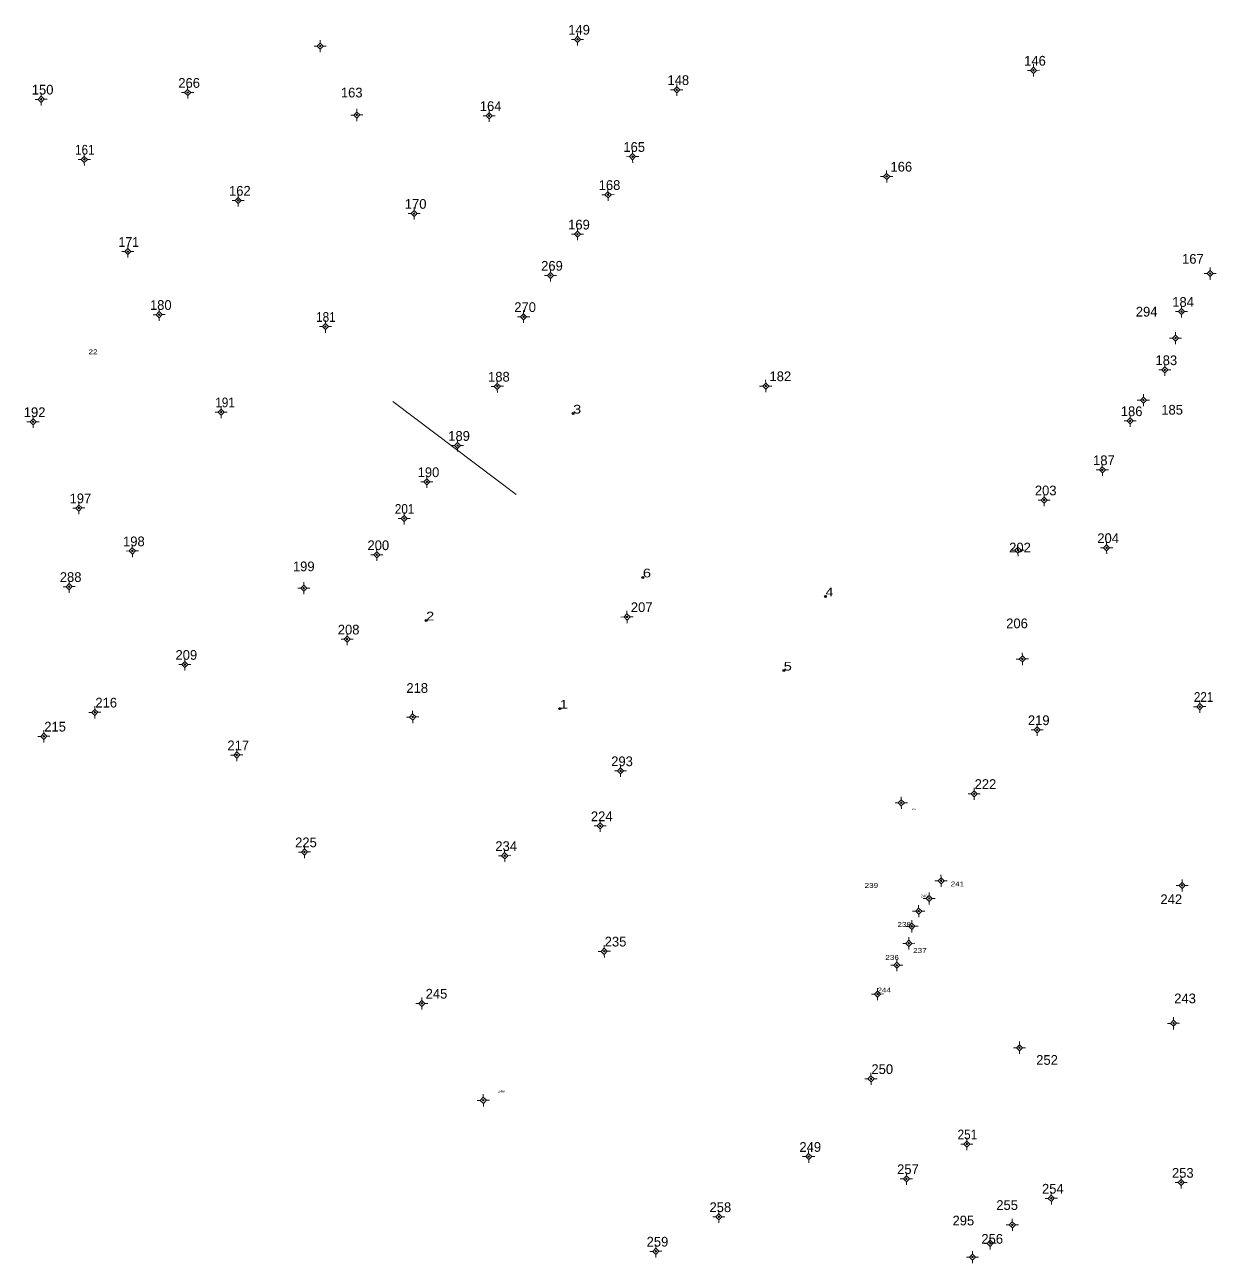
# Model space of a CAD drawing. Header units: metres. Extents: x 551555 to 552070, y 1839000 to 1839511.
# Drawn here: x 551814 to 552059.3, y 1839001.9 to 1839256.8 of the extents above; entities that cross this region are included whole.
import ezdxf

# ---------------------------------------------------------------- set-up
doc = ezdxf.new("R2010")
doc.units = ezdxf.units.M
doc.header["$LTSCALE"] = 0.8
doc.header["$PDMODE"] = 32
doc.header["$PDSIZE"] = 0.4
doc.layers.add('11', color=7, linetype='Continuous', lineweight=13)
doc.layers.add('30', color=7, linetype='Continuous', lineweight=13)
for name, color, linetype in [('12', 7, 'Continuous'), ('15', 7, 'Continuous'), ('7', 7, 'Continuous')]:
    doc.layers.add(name, color=color, linetype=linetype)

msp = doc.modelspace()

# ---------------------------------------------------------------- hatches: boundary and pattern name
at = {"layer": '11'}
for points in [[(551874.9975, 1839252.4592, 1), (551874.6975, 1839252.4592, 1)], [(551927.9727, 1839253.842, 1), (551927.6727, 1839253.842, 1)], [(552021.8559, 1839247.4744, 1), (552021.5559, 1839247.4744, 1)], [(551847.6976, 1839242.9028, 1), (551847.3976, 1839242.9028, 1)], [(551948.4085, 1839243.4732, 1), (551948.1085, 1839243.4732, 1)], [(551817.527, 1839241.5093, 1), (551817.227, 1839241.5093, 1)], [(551882.5197, 1839238.2783, 1), (551882.2197, 1839238.2783, 1)], [(551909.7645, 1839238.1266, 1), (551909.4645, 1839238.1266, 1)], [(551939.321, 1839229.707, 1), (551939.021, 1839229.707, 1)], [(551826.423, 1839229.1401, 1), (551826.123, 1839229.1401, 1)], [(551991.6342, 1839225.6254, 1), (551991.3342, 1839225.6254, 1)], [(551934.2507, 1839221.8746, 1), (551933.9507, 1839221.8746, 1)], [(551858.1192, 1839220.6992, 1), (551857.8192, 1839220.6992, 1)], [(551894.3241, 1839217.9964, 1), (551894.0241, 1839217.9964, 1)], [(551927.9633, 1839213.7415, 1), (551927.6633, 1839213.7415, 1)], [(551835.3768, 1839210.1629, 1), (551835.0768, 1839210.1629, 1)], [(551922.3988, 1839205.2549, 1), (551922.0988, 1839205.2549, 1)], [(552058.2431, 1839205.6325, 1), (552057.9431, 1839205.6325, 1)], [(551841.8387, 1839197.1825, 1), (551841.5387, 1839197.1825, 1)], [(551916.8744, 1839196.7586, 1), (551916.5744, 1839196.7586, 1)], [(552052.3428, 1839197.8128, 1), (552052.0428, 1839197.8128, 1)], [(551876.072, 1839194.7224, 1), (551875.772, 1839194.7224, 1)], [(552051.1109, 1839192.3533, 1), (552050.8109, 1839192.3533, 1)], [(552048.8985, 1839185.8155, 1), (552048.5985, 1839185.8155, 1)], [(551911.461, 1839182.4247, 1), (551911.161, 1839182.4247, 1)], [(551966.7273, 1839182.4879, 1), (551966.4273, 1839182.4879, 1)], [(552044.494, 1839179.5885, 1), (552044.194, 1839179.5885, 1)], [(551854.601, 1839177.1289, 1), (551854.301, 1839177.1289, 1)], [(551815.8678, 1839175.1207, 1), (551815.5678, 1839175.1207, 1)], [(552041.7521, 1839175.3156, 1), (552041.4521, 1839175.3156, 1)], [(551903.2696, 1839170.236, 1), (551902.9696, 1839170.236, 1)], [(552036.0416, 1839165.228, 1), (552035.7416, 1839165.228, 1)], [(551896.9663, 1839162.7727, 1), (551896.6663, 1839162.7727, 1)], [(552024.0588, 1839159.0148, 1), (552023.7588, 1839159.0148, 1)], [(551825.2907, 1839157.3774, 1), (551824.9907, 1839157.3774, 1)], [(551892.2835, 1839155.2236, 1), (551891.9835, 1839155.2236, 1)], [(551836.3053, 1839148.5358, 1), (551836.0053, 1839148.5358, 1)], [(551886.6302, 1839147.7459, 1), (551886.3302, 1839147.7459, 1)], [(552018.6703, 1839148.7001, 1), (552018.3703, 1839148.7001, 1)], [(552036.9215, 1839149.1996, 1), (552036.6215, 1839149.1996, 1)], [(551823.2826, 1839141.1937, 1), (551822.9826, 1839141.1937, 1)], [(551871.6038, 1839140.8762, 1), (551871.3038, 1839140.8762, 1)], [(551938.1696, 1839134.9596, 1), (551937.8696, 1839134.9596, 1)], [(551880.5335, 1839130.3768, 1), (551880.2335, 1839130.3768, 1)], [(551847.1171, 1839125.1659, 1), (551846.8171, 1839125.1659, 1)], [(552019.5758, 1839126.3034, 1), (552019.2758, 1839126.3034, 1)], [(551828.6076, 1839115.3164, 1), (551828.3076, 1839115.3164, 1)], [(552056.0929, 1839116.495, 1), (552055.7929, 1839116.495, 1)], [(551894.0303, 1839114.3586, 1), (551893.7303, 1839114.3586, 1)], [(551818.0833, 1839110.3756, 1), (551817.7833, 1839110.3756, 1)], [(552022.6326, 1839111.7236, 1), (552022.3326, 1839111.7236, 1)], [(551857.7973, 1839106.5437, 1), (551857.4973, 1839106.5437, 1)], [(551936.8369, 1839103.2755, 1), (551936.5369, 1839103.2755, 1)], [(551994.6406, 1839096.7024, 1), (551994.3406, 1839096.7024, 1)], [(552009.6507, 1839098.5632, 1), (552009.3507, 1839098.5632, 1)], [(551932.647, 1839091.9416, 1), (551932.347, 1839091.9416, 1)], [(551871.7486, 1839086.5705, 1), (551871.4486, 1839086.5705, 1)], [(551912.9753, 1839085.8111, 1), (551912.6753, 1839085.8111, 1)], [(552002.8289, 1839080.6579, 1), (552002.5289, 1839080.6579, 1)], [(552052.4756, 1839079.6821, 1), (552052.1756, 1839079.6821, 1)], [(552000.3913, 1839077.0174, 1), (552000.0913, 1839077.0174, 1)], [(551998.2247, 1839074.3991, 1), (551997.9247, 1839074.3991, 1)], [(551996.8324, 1839071.2677, 1), (551996.5324, 1839071.2677, 1)], [(551933.4924, 1839066.1352, 1), (551933.1924, 1839066.1352, 1)], [(551996.2032, 1839067.763, 1), (551995.9032, 1839067.763, 1)], [(551993.7232, 1839063.2624, 1), (551993.4232, 1839063.2624, 1)], [(551989.766, 1839057.3292, 1), (551989.466, 1839057.3292, 1)], [(551895.9154, 1839055.3892, 1), (551895.6154, 1839055.3892, 1)], [(552050.694, 1839051.3133, 1), (552050.394, 1839051.3133, 1)], [(552018.9655, 1839046.2871, 1), (552018.6655, 1839046.2871, 1)], [(551988.4088, 1839039.8815, 1), (551988.1088, 1839039.8815, 1)], [(551908.5765, 1839035.4647, 1), (551908.2765, 1839035.4647, 1)], [(552008.1515, 1839026.4573, 1), (552007.8515, 1839026.4573, 1)], [(551975.5718, 1839023.8731, 1), (551975.2718, 1839023.8731, 1)], [(551995.6971, 1839019.2902, 1), (551995.3971, 1839019.2902, 1)], [(552052.2801, 1839018.545, 1), (552051.9801, 1839018.545, 1)], [(552025.535, 1839015.282, 1), (552025.235, 1839015.282, 1)], [(551957.0747, 1839011.4744, 1), (551956.7747, 1839011.4744, 1)], [(552017.5147, 1839009.8131, 1), (552017.2147, 1839009.8131, 1)], [(552012.9589, 1839006.0242, 1), (552012.6589, 1839006.0242, 1)], [(551944.1098, 1839004.3727, 1), (551943.8098, 1839004.3727, 1)], [(552009.3047, 1839003.173, 1), (552009.0047, 1839003.173, 1)]]:
    msp.add_hatch(color=256, dxfattribs=at).paths.add_polyline_path(points)

# ---------------------------------------------------------------- linework, layer by layer
for p, q in [((551927.81, 1839255.09), (551927.81, 1839254.47)), ((551874.22, 1839252.45), (551873.59, 1839252.44)), ((551874.83, 1839253.7), (551874.84, 1839253.08)), ((551876.09, 1839252.47), (551875.46, 1839252.46)), ((551927.2, 1839253.83), (551926.57, 1839253.83)), ((551927.82, 1839253.21), (551927.83, 1839252.59)), ((551929.07, 1839253.85), (551928.44, 1839253.84)), ((551874.85, 1839251.82), (551874.85, 1839251.2)), ((552021.07, 1839247.46), (552020.45, 1839247.46)), ((552021.69, 1839248.72), (552021.7, 1839248.09)), ((552022.95, 1839247.48), (552022.33, 1839247.47)), ((551948.24, 1839244.72), (551948.25, 1839244.09)), ((552021.71, 1839246.85), (552021.71, 1839246.22)), ((551817.36, 1839242.75), (551817.37, 1839242.12)), ((551846.91, 1839242.89), (551846.29, 1839242.89)), ((551847.53, 1839244.15), (551847.54, 1839243.53)), ((551847.55, 1839242.27), (551847.55, 1839241.65)), ((551848.79, 1839242.91), (551848.17, 1839242.9)), ((551947.62, 1839243.46), (551947, 1839243.46)), ((551948.26, 1839242.85), (551948.26, 1839242.22)), ((551949.5, 1839243.48), (551948.88, 1839243.47)), ((551816.75, 1839241.5), (551816.12, 1839241.49)), ((551817.38, 1839240.88), (551817.38, 1839240.25)), ((551818.62, 1839241.52), (551817.99, 1839241.51)), ((551881.75, 1839238.27), (551881.12, 1839238.26)), ((551882.35, 1839239.52), (551882.36, 1839238.89)), ((551882.37, 1839237.65), (551882.38, 1839237.02)), ((551883.61, 1839238.28), (551882.98, 1839238.28)), ((551908.98, 1839238.12), (551908.36, 1839238.11)), ((551909.6, 1839239.37), (551909.6, 1839238.75)), ((551909.62, 1839237.49), (551909.62, 1839236.87)), ((551910.86, 1839238.13), (551910.24, 1839238.13)), ((551826.26, 1839230.38), (551826.26, 1839229.76)), ((551938.55, 1839229.7), (551937.92, 1839229.69)), ((551939.16, 1839230.95), (551939.16, 1839230.33)), ((551940.42, 1839229.71), (551939.79, 1839229.71)), ((551825.64, 1839229.13), (551825.02, 1839229.12)), ((551826.27, 1839228.51), (551826.28, 1839227.89)), ((551827.52, 1839229.15), (551826.9, 1839229.14)), ((551939.17, 1839229.07), (551939.18, 1839228.45)), ((551991.47, 1839226.87), (551991.47, 1839226.25)), ((551990.85, 1839225.61), (551990.23, 1839225.61)), ((551991.48, 1839224.99), (551991.49, 1839224.37)), ((551992.73, 1839225.63), (551992.11, 1839225.63)), ((551857.95, 1839221.94), (551857.96, 1839221.32)), ((551933.48, 1839221.86), (551932.85, 1839221.86)), ((551934.09, 1839223.12), (551934.09, 1839222.49)), ((551935.35, 1839221.88), (551934.72, 1839221.87)), ((551857.34, 1839220.69), (551856.71, 1839220.68)), ((551857.97, 1839220.06), (551857.98, 1839219.44)), ((551859.21, 1839220.71), (551858.58, 1839220.7)), ((551894.16, 1839219.24), (551894.16, 1839218.62)), ((551934.1, 1839221.25), (551934.11, 1839220.62)), ((551893.54, 1839217.99), (551892.92, 1839217.98)), ((551894.17, 1839217.36), (551894.18, 1839216.74)), ((551895.42, 1839218), (551894.8, 1839218)), ((551927.8, 1839214.99), (551927.8, 1839214.36)), ((551927.19, 1839213.73), (551926.56, 1839213.73)), ((551927.81, 1839213.12), (551927.82, 1839212.49)), ((551929.06, 1839213.75), (551928.43, 1839213.74)), ((551834.6, 1839210.15), (551833.97, 1839210.15)), ((551835.21, 1839211.41), (551835.22, 1839210.79)), ((551835.23, 1839209.53), (551835.23, 1839208.91)), ((551836.47, 1839210.17), (551835.84, 1839210.16)), ((551922.23, 1839206.5), (551922.24, 1839205.87)), ((552058.08, 1839206.88), (552058.08, 1839206.26)), ((551921.62, 1839205.24), (551920.99, 1839205.24)), ((551922.25, 1839204.63), (551922.25, 1839204)), ((551923.49, 1839205.26), (551922.86, 1839205.26)), ((552057.47, 1839205.62), (552056.84, 1839205.62)), ((552058.09, 1839205), (552058.1, 1839204.38)), ((552059.34, 1839205.64), (552058.71, 1839205.63)), ((552052.18, 1839199.06), (552052.18, 1839198.43)), ((551841.05, 1839197.17), (551840.43, 1839197.17)), ((551841.67, 1839198.43), (551841.68, 1839197.81)), ((551841.69, 1839196.55), (551841.69, 1839195.93)), ((551842.93, 1839197.19), (551842.31, 1839197.18)), ((551916.1, 1839196.75), (551915.47, 1839196.74)), ((551916.71, 1839198), (551916.71, 1839197.38)), ((551917.97, 1839196.76), (551917.34, 1839196.76)), ((552051.56, 1839197.8), (552050.94, 1839197.8)), ((552052.19, 1839197.19), (552052.2, 1839196.56)), ((552053.44, 1839197.82), (552052.82, 1839197.81)), ((551875.29, 1839194.71), (551874.67, 1839194.71)), ((551875.91, 1839195.97), (551875.91, 1839195.35)), ((551875.92, 1839194.09), (551875.93, 1839193.47)), ((551877.17, 1839194.73), (551876.55, 1839194.72)), ((551916.73, 1839196.12), (551916.73, 1839195.5)), ((552050.33, 1839192.34), (552049.71, 1839192.34)), ((552050.95, 1839193.6), (552050.95, 1839192.98)), ((552050.96, 1839191.72), (552050.97, 1839191.1)), ((552052.21, 1839192.36), (552051.59, 1839192.35)), ((552048.73, 1839187.06), (552048.74, 1839186.44)), ((551911.3, 1839183.67), (551911.3, 1839183.04)), ((551966.56, 1839183.73), (551966.57, 1839183.1)), ((552048.12, 1839185.81), (552047.49, 1839185.8)), ((552048.75, 1839185.18), (552048.75, 1839184.56)), ((552049.99, 1839185.82), (552049.36, 1839185.82)), ((551910.69, 1839182.41), (551910.06, 1839182.41)), ((551911.31, 1839181.8), (551911.32, 1839181.17)), ((551912.56, 1839182.43), (551911.93, 1839182.43)), ((551965.95, 1839182.48), (551965.32, 1839182.47)), ((551966.58, 1839181.86), (551966.58, 1839181.23)), ((551967.82, 1839182.49), (551967.19, 1839182.49)), ((551854.44, 1839178.37), (551854.44, 1839177.74)), ((552043.72, 1839179.58), (552043.09, 1839179.57)), ((552044.33, 1839180.83), (552044.33, 1839180.2)), ((552044.34, 1839178.96), (552044.35, 1839178.33)), ((552045.59, 1839179.59), (552044.96, 1839179.59)), ((551815.7, 1839176.37), (551815.71, 1839175.75)), ((551853.83, 1839177.12), (551853.2, 1839177.11)), ((551854.45, 1839176.5), (551854.46, 1839175.87)), ((551855.7, 1839177.13), (551855.07, 1839177.13)), ((552041.59, 1839176.56), (552041.59, 1839175.94)), ((551815.09, 1839175.11), (551814.46, 1839175.1)), ((551815.72, 1839174.49), (551815.72, 1839173.87)), ((551816.96, 1839175.13), (551816.33, 1839175.12)), ((552040.98, 1839175.31), (552040.35, 1839175.3)), ((552041.6, 1839174.68), (552041.61, 1839174.06)), ((552042.85, 1839175.32), (552042.22, 1839175.32)), ((551903.1, 1839171.48), (551903.11, 1839170.85)), ((551902.5, 1839170.23), (551901.87, 1839170.22)), ((551903.12, 1839169.61), (551903.13, 1839168.98)), ((551904.36, 1839170.24), (551903.73, 1839170.24)), ((552035.88, 1839166.47), (552035.88, 1839165.85)), ((551896.8, 1839164.02), (551896.81, 1839163.4)), ((552035.27, 1839165.22), (552034.64, 1839165.21)), ((552035.89, 1839164.59), (552035.9, 1839163.97)), ((552037.14, 1839165.23), (552036.51, 1839165.23)), ((551896.18, 1839162.76), (551895.56, 1839162.76)), ((551896.82, 1839162.14), (551896.82, 1839161.52)), ((551898.06, 1839162.78), (551897.44, 1839162.77)), ((551825.13, 1839158.62), (551825.13, 1839157.99)), ((552023.28, 1839159), (552022.65, 1839159)), ((552023.89, 1839160.26), (552023.9, 1839159.63)), ((552023.91, 1839158.39), (552023.91, 1839157.76)), ((552025.15, 1839159.02), (552024.52, 1839159.02)), ((551824.51, 1839157.37), (551823.89, 1839157.36)), ((551825.14, 1839156.75), (551825.15, 1839156.12)), ((551826.39, 1839157.38), (551825.77, 1839157.38)), ((551892.12, 1839156.47), (551892.12, 1839155.84)), ((551891.51, 1839155.21), (551890.88, 1839155.21)), ((551892.13, 1839154.6), (551892.14, 1839153.97)), ((551893.38, 1839155.23), (551892.75, 1839155.22)), ((552036.76, 1839150.44), (552036.76, 1839149.82)), ((551835.52, 1839148.53), (551834.9, 1839148.52)), ((551836.14, 1839149.78), (551836.15, 1839149.15)), ((551836.16, 1839147.91), (551836.16, 1839147.28)), ((551837.4, 1839148.54), (551836.78, 1839148.54)), ((551886.46, 1839148.99), (551886.47, 1839148.37)), ((552017.9, 1839148.69), (552017.27, 1839148.68)), ((552018.5, 1839149.94), (552018.51, 1839149.32)), ((552018.52, 1839148.07), (552018.53, 1839147.45)), ((552019.77, 1839148.71), (552019.14, 1839148.7)), ((552036.15, 1839149.19), (552035.52, 1839149.18)), ((552036.77, 1839148.56), (552036.78, 1839147.94)), ((552038.02, 1839149.21), (552037.39, 1839149.2)), ((551885.86, 1839147.74), (551885.23, 1839147.73)), ((551886.48, 1839147.11), (551886.49, 1839146.49)), ((551887.73, 1839147.75), (551887.1, 1839147.75)), ((551822.51, 1839141.18), (551821.88, 1839141.18)), ((551823.12, 1839142.44), (551823.12, 1839141.82)), ((551823.13, 1839140.56), (551823.14, 1839139.94)), ((551824.38, 1839141.2), (551823.75, 1839141.19)), ((551870.82, 1839140.87), (551870.2, 1839140.86)), ((551871.44, 1839142.12), (551871.44, 1839141.5)), ((551871.45, 1839140.24), (551871.46, 1839139.62)), ((551872.7, 1839140.88), (551872.08, 1839140.88)), ((551938, 1839136.2), (551938.01, 1839135.58)), ((551937.4, 1839134.95), (551936.77, 1839134.94)), ((551938.02, 1839134.32), (551938.03, 1839133.7)), ((551939.26, 1839134.97), (551938.63, 1839134.96)), ((551879.75, 1839130.37), (551879.13, 1839130.36)), ((551880.37, 1839131.62), (551880.37, 1839131)), ((551881.63, 1839130.38), (551881.01, 1839130.38)), ((551880.38, 1839129.74), (551880.39, 1839129.12)), ((552019.41, 1839127.55), (552019.42, 1839126.92)), ((551846.34, 1839125.16), (551845.71, 1839125.15)), ((551846.95, 1839126.41), (551846.96, 1839125.79)), ((551848.21, 1839125.17), (551847.58, 1839125.17)), ((552018.79, 1839126.29), (552018.17, 1839126.29)), ((552019.43, 1839125.68), (552019.43, 1839125.05)), ((552020.67, 1839126.31), (552020.05, 1839126.3)), ((551846.97, 1839124.53), (551846.97, 1839123.91)), ((552055.93, 1839117.74), (552055.93, 1839117.12)), ((551827.83, 1839115.31), (551827.2, 1839115.3)), ((551828.44, 1839116.56), (551828.45, 1839115.93)), ((551828.46, 1839114.69), (551828.46, 1839114.06)), ((551829.7, 1839115.32), (551829.07, 1839115.32)), ((551893.86, 1839115.6), (551893.87, 1839114.98)), ((552055.31, 1839116.48), (552054.69, 1839116.48)), ((552055.94, 1839115.86), (552055.95, 1839115.24)), ((552057.19, 1839116.5), (552056.57, 1839116.5)), ((551893.25, 1839114.35), (551892.63, 1839114.34)), ((551893.88, 1839113.72), (551893.89, 1839113.1)), ((551895.13, 1839114.36), (551894.51, 1839114.36)), ((552022.47, 1839112.97), (552022.47, 1839112.35)), ((551817.3, 1839110.37), (551816.68, 1839110.36)), ((551817.92, 1839111.62), (551817.92, 1839111)), ((551817.93, 1839109.74), (551817.94, 1839109.12)), ((551819.18, 1839110.38), (551818.56, 1839110.38)), ((552021.86, 1839111.71), (552021.23, 1839111.71)), ((552022.48, 1839111.09), (552022.49, 1839110.47)), ((552023.73, 1839111.73), (552023.1, 1839111.72)), ((551857.63, 1839107.79), (551857.64, 1839107.17)), ((551857.02, 1839106.53), (551856.39, 1839106.53)), ((551857.65, 1839105.91), (551857.65, 1839105.29)), ((551858.89, 1839106.55), (551858.26, 1839106.54)), ((551936.67, 1839104.52), (551936.68, 1839103.9)), ((551936.05, 1839103.27), (551935.43, 1839103.26)), ((551936.69, 1839102.64), (551936.69, 1839102.02)), ((551937.93, 1839103.28), (551937.31, 1839103.28)), ((552009.49, 1839099.81), (552009.49, 1839099.18)), ((551994.47, 1839097.95), (551994.48, 1839097.33)), ((552008.88, 1839098.55), (552008.25, 1839098.55)), ((552009.5, 1839097.94), (552009.51, 1839097.31)), ((552010.75, 1839098.57), (552010.12, 1839098.56)), ((551993.86, 1839096.69), (551993.24, 1839096.69)), ((551994.49, 1839096.07), (551994.5, 1839095.45)), ((551995.74, 1839096.71), (551995.12, 1839096.7)), ((551931.87, 1839091.93), (551931.24, 1839091.93)), ((551932.48, 1839093.19), (551932.49, 1839092.57)), ((551933.74, 1839091.95), (551933.11, 1839091.94)), ((551932.5, 1839091.31), (551932.5, 1839090.69)), ((551871.58, 1839087.82), (551871.59, 1839087.2)), ((551912.81, 1839087.06), (551912.82, 1839086.44)), ((551870.97, 1839086.56), (551870.34, 1839086.55)), ((551871.6, 1839085.94), (551871.6, 1839085.32)), ((551872.84, 1839086.58), (551872.21, 1839086.57)), ((551912.19, 1839085.8), (551911.57, 1839085.8)), ((551912.83, 1839085.18), (551912.83, 1839084.56)), ((551914.07, 1839085.82), (551913.45, 1839085.81)), ((552002.66, 1839081.9), (552002.67, 1839081.28)), ((552002.05, 1839080.65), (552001.42, 1839080.64)), ((552002.68, 1839080.02), (552002.69, 1839079.4)), ((552003.92, 1839080.66), (552003.29, 1839080.66)), ((552051.69, 1839079.67), (552051.07, 1839079.67)), ((552052.31, 1839080.93), (552052.32, 1839080.3)), ((552052.33, 1839079.06), (552052.33, 1839078.43)), ((552053.57, 1839079.69), (552052.95, 1839079.68)), ((551999.61, 1839077.01), (551998.99, 1839077)), ((552000.23, 1839078.26), (552000.23, 1839077.64)), ((552001.49, 1839077.02), (552000.87, 1839077.02)), ((551997.45, 1839074.39), (551996.82, 1839074.38)), ((551998.06, 1839075.64), (551998.06, 1839075.02)), ((551999.32, 1839074.41), (551998.69, 1839074.4)), ((552000.24, 1839076.38), (552000.25, 1839075.76)), ((551996.67, 1839072.51), (551996.67, 1839071.89)), ((551998.08, 1839073.76), (551998.08, 1839073.14)), ((551996.06, 1839071.26), (551995.43, 1839071.25)), ((551996.04, 1839069.01), (551996.04, 1839068.39)), ((551996.68, 1839070.63), (551996.69, 1839070.01)), ((551997.93, 1839071.27), (551997.3, 1839071.27)), ((551933.33, 1839067.38), (551933.33, 1839066.76)), ((551995.43, 1839067.75), (551994.8, 1839067.75)), ((551996.05, 1839067.13), (551996.06, 1839066.51)), ((551997.3, 1839067.77), (551996.67, 1839067.76)), ((551932.72, 1839066.12), (551932.09, 1839066.12)), ((551933.34, 1839065.5), (551933.35, 1839064.88)), ((551934.59, 1839066.14), (551933.96, 1839066.14)), ((551993.56, 1839064.51), (551993.56, 1839063.89)), ((551992.95, 1839063.25), (551992.32, 1839063.25)), ((551993.57, 1839062.63), (551993.58, 1839062.01)), ((551994.82, 1839063.27), (551994.19, 1839063.26)), ((551989.6, 1839058.57), (551989.61, 1839057.95)), ((551895.75, 1839056.63), (551895.76, 1839056.01)), ((551988.98, 1839057.32), (551988.36, 1839057.31)), ((551989.62, 1839056.69), (551989.62, 1839056.07)), ((551990.86, 1839057.34), (551990.24, 1839057.33)), ((551895.14, 1839055.38), (551894.51, 1839055.37)), ((551895.77, 1839054.75), (551895.77, 1839054.13)), ((551897.01, 1839055.4), (551896.38, 1839055.39)), ((552049.92, 1839051.3), (552049.29, 1839051.3)), ((552050.53, 1839052.56), (552050.53, 1839051.93)), ((552051.79, 1839051.32), (552051.16, 1839051.31)), ((552050.54, 1839050.69), (552050.55, 1839050.06)), ((552018.19, 1839046.28), (552017.56, 1839046.27)), ((552018.8, 1839047.53), (552018.81, 1839046.91)), ((552020.06, 1839046.29), (552019.43, 1839046.29)), ((552018.82, 1839045.65), (552018.82, 1839045.03)), ((551988.24, 1839041.13), (551988.25, 1839040.51)), ((551987.63, 1839039.87), (551987, 1839039.87)), ((551988.26, 1839039.25), (551988.26, 1839038.63)), ((551989.5, 1839039.89), (551988.87, 1839039.88)), ((551908.41, 1839036.71), (551908.42, 1839036.09)), ((551907.79, 1839035.45), (551907.17, 1839035.45)), ((551908.43, 1839034.83), (551908.43, 1839034.21)), ((551909.67, 1839035.47), (551909.05, 1839035.47)), ((552007.37, 1839026.45), (552006.75, 1839026.44)), ((552007.99, 1839027.7), (552007.99, 1839027.08)), ((552008, 1839025.82), (552008.01, 1839025.2)), ((552009.25, 1839026.46), (552008.63, 1839026.46)), ((551974.8, 1839023.86), (551974.17, 1839023.86)), ((551975.41, 1839025.12), (551975.41, 1839024.5)), ((551975.42, 1839023.24), (551975.43, 1839022.62)), ((551976.67, 1839023.88), (551976.04, 1839023.87)), ((551995.53, 1839020.53), (551995.54, 1839019.91)), ((551994.91, 1839019.28), (551994.29, 1839019.27)), ((551995.55, 1839018.66), (551995.55, 1839018.04)), ((551996.79, 1839019.3), (551996.17, 1839019.29)), ((552051.51, 1839018.53), (552050.88, 1839018.53)), ((552052.11, 1839019.79), (552052.12, 1839019.17)), ((552052.13, 1839017.91), (552052.14, 1839017.29)), ((552053.37, 1839018.55), (552052.75, 1839018.55)), ((552024.76, 1839015.27), (552024.13, 1839015.27)), ((552025.37, 1839016.53), (552025.37, 1839015.9)), ((552026.63, 1839015.29), (552026, 1839015.28)), ((551956.91, 1839012.72), (551956.91, 1839012.1)), ((552025.39, 1839014.66), (552025.39, 1839014.03)), ((551956.29, 1839011.46), (551955.67, 1839011.46)), ((551956.93, 1839010.84), (551956.93, 1839010.22)), ((551958.17, 1839011.48), (551957.55, 1839011.47)), ((552017.35, 1839011.06), (552017.35, 1839010.43)), ((552016.73, 1839009.8), (552016.11, 1839009.8)), ((552017.37, 1839009.19), (552017.37, 1839008.56)), ((552018.61, 1839009.82), (552017.99, 1839009.81)), ((551943.94, 1839005.62), (551943.95, 1839004.99)), ((552012.18, 1839006.01), (552011.55, 1839006.01)), ((552012.79, 1839007.27), (552012.8, 1839006.65)), ((552012.81, 1839005.39), (552012.82, 1839004.77)), ((552014.05, 1839006.03), (552013.42, 1839006.02)), ((551943.34, 1839004.36), (551942.71, 1839004.36)), ((551943.96, 1839003.75), (551943.97, 1839003.12)), ((551945.2, 1839004.38), (551944.57, 1839004.37)), ((552008.53, 1839003.16), (552007.9, 1839003.16)), ((552009.14, 1839004.42), (552009.14, 1839003.8)), ((552009.16, 1839002.54), (552009.16, 1839001.92)), ((552010.4, 1839003.18), (552009.77, 1839003.17))]:
    msp.add_line(p, q, dxfattribs=at)
for points in [[(551874.84, 1839253.08), (551874.22, 1839252.45), (551874.85, 1839251.82), (551875.46, 1839252.46)], [(551927.81, 1839254.47), (551927.2, 1839253.83), (551927.82, 1839253.21), (551928.44, 1839253.84)], [(552021.7, 1839248.09), (552021.07, 1839247.46), (552021.71, 1839246.85), (552022.33, 1839247.47)], [(551817.37, 1839242.12), (551816.75, 1839241.5), (551817.38, 1839240.88), (551817.99, 1839241.51)], [(551847.54, 1839243.53), (551846.91, 1839242.89), (551847.55, 1839242.27), (551848.17, 1839242.9)], [(551948.25, 1839244.09), (551947.62, 1839243.46), (551948.26, 1839242.85), (551948.88, 1839243.47)], [(551882.36, 1839238.89), (551881.75, 1839238.27), (551882.37, 1839237.65), (551882.98, 1839238.28)], [(551909.6, 1839238.75), (551908.98, 1839238.12), (551909.62, 1839237.49), (551910.24, 1839238.13)], [(551826.26, 1839229.76), (551825.64, 1839229.13), (551826.27, 1839228.51), (551826.9, 1839229.14)], [(551939.16, 1839230.33), (551938.55, 1839229.7), (551939.17, 1839229.07), (551939.79, 1839229.71)], [(551991.47, 1839226.25), (551990.85, 1839225.61), (551991.48, 1839224.99), (551992.11, 1839225.63)], [(551934.09, 1839222.49), (551933.48, 1839221.86), (551934.1, 1839221.25), (551934.72, 1839221.87)], [(551857.96, 1839221.32), (551857.34, 1839220.69), (551857.97, 1839220.06), (551858.58, 1839220.7)], [(551894.16, 1839218.62), (551893.54, 1839217.99), (551894.17, 1839217.36), (551894.8, 1839218)], [(551927.8, 1839214.36), (551927.19, 1839213.73), (551927.81, 1839213.12), (551928.43, 1839213.74)], [(551835.22, 1839210.79), (551834.6, 1839210.15), (551835.23, 1839209.53), (551835.84, 1839210.16)], [(551922.24, 1839205.87), (551921.62, 1839205.24), (551922.25, 1839204.63), (551922.86, 1839205.26)], [(552058.08, 1839206.26), (552057.47, 1839205.62), (552058.09, 1839205), (552058.71, 1839205.63)], [(551841.68, 1839197.81), (551841.05, 1839197.17), (551841.69, 1839196.55), (551842.31, 1839197.18)], [(551916.71, 1839197.38), (551916.1, 1839196.75), (551916.73, 1839196.12), (551917.34, 1839196.76)], [(552052.18, 1839198.43), (552051.56, 1839197.8), (552052.19, 1839197.19), (552052.82, 1839197.81)], [(551875.91, 1839195.35), (551875.29, 1839194.71), (551875.92, 1839194.09), (551876.55, 1839194.72)], [(552050.95, 1839192.98), (552050.33, 1839192.34), (552050.96, 1839191.72), (552051.59, 1839192.35)], [(552048.74, 1839186.44), (552048.12, 1839185.81), (552048.75, 1839185.18), (552049.36, 1839185.82)], [(551911.3, 1839183.04), (551910.69, 1839182.41), (551911.31, 1839181.8), (551911.93, 1839182.43)], [(551966.57, 1839183.1), (551965.95, 1839182.48), (551966.58, 1839181.86), (551967.19, 1839182.49)], [(552044.33, 1839180.2), (552043.72, 1839179.58), (552044.34, 1839178.96), (552044.96, 1839179.59)], [(551854.44, 1839177.74), (551853.83, 1839177.12), (551854.45, 1839176.5), (551855.07, 1839177.13)], [(552041.59, 1839175.94), (552040.98, 1839175.31), (552041.6, 1839174.68), (552042.22, 1839175.32)], [(551815.71, 1839175.75), (551815.09, 1839175.11), (551815.72, 1839174.49), (551816.33, 1839175.12)], [(551903.11, 1839170.85), (551902.5, 1839170.23), (551903.12, 1839169.61), (551903.73, 1839170.24)], [(552035.88, 1839165.85), (552035.27, 1839165.22), (552035.89, 1839164.59), (552036.51, 1839165.23)], [(551896.81, 1839163.4), (551896.18, 1839162.76), (551896.82, 1839162.14), (551897.44, 1839162.77)], [(551825.13, 1839157.99), (551824.51, 1839157.37), (551825.14, 1839156.75), (551825.77, 1839157.38)], [(552023.9, 1839159.63), (552023.28, 1839159), (552023.91, 1839158.39), (552024.52, 1839159.02)], [(551892.12, 1839155.84), (551891.51, 1839155.21), (551892.13, 1839154.6), (551892.75, 1839155.22)], [(551836.15, 1839149.15), (551835.52, 1839148.53), (551836.16, 1839147.91), (551836.78, 1839148.54)], [(551886.47, 1839148.37), (551885.86, 1839147.74), (551886.48, 1839147.11), (551887.1, 1839147.75)], [(552018.51, 1839149.32), (552017.9, 1839148.69), (552018.52, 1839148.07), (552019.14, 1839148.7)], [(552036.76, 1839149.82), (552036.15, 1839149.19), (552036.77, 1839148.56), (552037.39, 1839149.2)], [(551823.12, 1839141.82), (551822.51, 1839141.18), (551823.13, 1839140.56), (551823.75, 1839141.19)], [(551871.44, 1839141.5), (551870.82, 1839140.87), (551871.45, 1839140.24), (551872.08, 1839140.88)], [(551938.01, 1839135.58), (551937.4, 1839134.95), (551938.02, 1839134.32), (551938.63, 1839134.96)], [(551880.37, 1839131), (551879.75, 1839130.37), (551880.38, 1839129.74), (551881.01, 1839130.38)], [(551846.96, 1839125.79), (551846.34, 1839125.16), (551846.97, 1839124.53), (551847.58, 1839125.17)], [(552019.42, 1839126.92), (552018.79, 1839126.29), (552019.43, 1839125.68), (552020.05, 1839126.3)], [(551828.45, 1839115.93), (551827.83, 1839115.31), (551828.46, 1839114.69), (551829.07, 1839115.32)], [(551893.87, 1839114.98), (551893.25, 1839114.35), (551893.88, 1839113.72), (551894.51, 1839114.36)], [(552055.93, 1839117.12), (552055.31, 1839116.48), (552055.94, 1839115.86), (552056.57, 1839116.5)], [(552022.47, 1839112.35), (552021.86, 1839111.71), (552022.48, 1839111.09), (552023.1, 1839111.72)], [(551817.92, 1839111), (551817.3, 1839110.37), (551817.93, 1839109.74), (551818.56, 1839110.38)], [(551857.64, 1839107.17), (551857.02, 1839106.53), (551857.65, 1839105.91), (551858.26, 1839106.54)], [(551936.68, 1839103.9), (551936.05, 1839103.27), (551936.69, 1839102.64), (551937.31, 1839103.28)], [(551994.48, 1839097.33), (551993.86, 1839096.69), (551994.49, 1839096.07), (551995.12, 1839096.7)], [(552009.49, 1839099.18), (552008.88, 1839098.55), (552009.5, 1839097.94), (552010.12, 1839098.56)], [(551932.49, 1839092.57), (551931.87, 1839091.93), (551932.5, 1839091.31), (551933.11, 1839091.94)], [(551871.59, 1839087.2), (551870.97, 1839086.56), (551871.6, 1839085.94), (551872.21, 1839086.57)], [(551912.82, 1839086.44), (551912.19, 1839085.8), (551912.83, 1839085.18), (551913.45, 1839085.81)], [(552002.67, 1839081.28), (552002.05, 1839080.65), (552002.68, 1839080.02), (552003.29, 1839080.66)], [(552052.32, 1839080.3), (552051.69, 1839079.67), (552052.33, 1839079.06), (552052.95, 1839079.68)], [(552000.23, 1839077.64), (551999.61, 1839077.01), (552000.24, 1839076.38), (552000.87, 1839077.02)], [(551998.06, 1839075.02), (551997.45, 1839074.39), (551998.08, 1839073.76), (551998.69, 1839074.4)], [(551996.67, 1839071.89), (551996.06, 1839071.26), (551996.68, 1839070.63), (551997.3, 1839071.27)], [(551933.33, 1839066.76), (551932.72, 1839066.12), (551933.34, 1839065.5), (551933.96, 1839066.14)], [(551996.04, 1839068.39), (551995.43, 1839067.75), (551996.05, 1839067.13), (551996.67, 1839067.76)], [(551993.56, 1839063.89), (551992.95, 1839063.25), (551993.57, 1839062.63), (551994.19, 1839063.26)], [(551895.76, 1839056.01), (551895.14, 1839055.38), (551895.77, 1839054.75), (551896.38, 1839055.39)], [(551989.61, 1839057.95), (551988.98, 1839057.32), (551989.62, 1839056.69), (551990.24, 1839057.33)], [(552050.53, 1839051.93), (552049.92, 1839051.3), (552050.54, 1839050.69), (552051.16, 1839051.31)], [(552018.81, 1839046.91), (552018.19, 1839046.28), (552018.82, 1839045.65), (552019.43, 1839046.29)], [(551988.25, 1839040.51), (551987.63, 1839039.87), (551988.26, 1839039.25), (551988.87, 1839039.88)], [(551908.42, 1839036.09), (551907.79, 1839035.45), (551908.43, 1839034.83), (551909.05, 1839035.47)], [(552007.99, 1839027.08), (552007.37, 1839026.45), (552008, 1839025.82), (552008.63, 1839026.46)], [(551975.41, 1839024.5), (551974.8, 1839023.86), (551975.42, 1839023.24), (551976.04, 1839023.87)], [(551995.54, 1839019.91), (551994.91, 1839019.28), (551995.55, 1839018.66), (551996.17, 1839019.29)], [(552052.12, 1839019.17), (552051.51, 1839018.53), (552052.13, 1839017.91), (552052.75, 1839018.55)], [(552025.37, 1839015.9), (552024.76, 1839015.27), (552025.39, 1839014.66), (552026, 1839015.28)], [(551956.91, 1839012.1), (551956.29, 1839011.46), (551956.93, 1839010.84), (551957.55, 1839011.47)], [(552017.35, 1839010.43), (552016.73, 1839009.8), (552017.37, 1839009.19), (552017.99, 1839009.81)], [(552012.8, 1839006.65), (552012.18, 1839006.01), (552012.81, 1839005.39), (552013.42, 1839006.02)], [(551943.95, 1839004.99), (551943.34, 1839004.36), (551943.96, 1839003.75), (551944.57, 1839004.37)], [(552009.14, 1839003.8), (552008.53, 1839003.16), (552009.16, 1839002.54), (552009.77, 1839003.17)]]:
    msp.add_lwpolyline(points, close=True, dxfattribs=at)
for centre in [(551874.8475, 1839252.4592), (551927.8227, 1839253.842), (552021.7059, 1839247.4744), (551847.5476, 1839242.9028), (551948.2585, 1839243.4732), (551817.377, 1839241.5093), (551882.3697, 1839238.2783), (551909.6145, 1839238.1266), (551939.171, 1839229.707), (551826.273, 1839229.1401), (551991.4842, 1839225.6254), (551934.1007, 1839221.8746), (551857.9692, 1839220.6992), (551894.1741, 1839217.9964), (551927.8133, 1839213.7415), (551835.2268, 1839210.1629), (551922.2488, 1839205.2549), (552058.0931, 1839205.6325), (551841.6887, 1839197.1825), (551916.7244, 1839196.7586), (552052.1928, 1839197.8128), (551875.922, 1839194.7224), (552050.9609, 1839192.3533), (552048.7485, 1839185.8155), (551911.311, 1839182.4247), (551966.5773, 1839182.4879), (552044.344, 1839179.5885), (551854.451, 1839177.1289), (551815.7178, 1839175.1207), (552041.6021, 1839175.3156), (551903.1196, 1839170.236), (552035.8916, 1839165.228), (551896.8163, 1839162.7727), (552023.9088, 1839159.0148), (551825.1407, 1839157.3774), (551892.1335, 1839155.2236), (551836.1553, 1839148.5358), (551886.4802, 1839147.7459), (552018.5203, 1839148.7001), (552036.7715, 1839149.1996), (551823.1326, 1839141.1937), (551871.4538, 1839140.8762), (551938.0196, 1839134.9596), (551880.3835, 1839130.3768), (551846.9671, 1839125.1659), (552019.4258, 1839126.3034), (551828.4576, 1839115.3164), (552055.9429, 1839116.495), (551893.8803, 1839114.3586), (551817.9333, 1839110.3756), (552022.4826, 1839111.7236), (551857.6473, 1839106.5437), (551936.6869, 1839103.2755), (551994.4906, 1839096.7024), (552009.5007, 1839098.5632), (551932.497, 1839091.9416), (551871.5986, 1839086.5705), (551912.8253, 1839085.8111), (552002.6789, 1839080.6579), (552052.3256, 1839079.6821), (552000.2413, 1839077.0174), (551998.0747, 1839074.3991), (551996.6824, 1839071.2677), (551933.3424, 1839066.1352), (551996.0532, 1839067.763), (551993.5732, 1839063.2624), (551989.616, 1839057.3292), (551895.7654, 1839055.3892), (552050.544, 1839051.3133), (552018.8155, 1839046.2871), (551988.2588, 1839039.8815), (551908.4265, 1839035.4647), (552008.0015, 1839026.4573), (551975.4218, 1839023.8731), (551995.5471, 1839019.2902), (552052.1301, 1839018.545), (552025.385, 1839015.282), (551956.9247, 1839011.4744), (552017.3647, 1839009.8131), (552012.8089, 1839006.0242), (551943.9598, 1839004.3727), (552009.1547, 1839003.173)]:
    msp.add_circle(centre, 0.15, dxfattribs=at)
at = {"layer": '30'}
msp.add_line((551889.76, 1839179.33), (551915.18, 1839160.13), dxfattribs=at)
at = {"layer": '7'}
for p in [(551926.91, 1839176.82), (551941.28, 1839143.09), (551978.89, 1839139.18), (551896.65, 1839134.23), (551970.28, 1839123.91), (551924.17, 1839116.07)]:
    msp.add_point(p, dxfattribs=at)

# ---------------------------------------------------------------- texts
at = {"layer": '12'}
for s, width, p in [('3', 1.25, (551926.91, 1839176.82)), ('6', 1.25, (551941.28, 1839143.09)), ('4', 1.2, (551978.89, 1839139.18)), ('2', 1.25, (551896.65, 1839134.23)), ('5', 1.25, (551970.28, 1839123.91)), ('1', 1.25, (551924.17, 1839116.07))]:
    msp.add_text(s, height=1.8, dxfattribs=dict(at, width=width)).set_placement(p)
at = {"layer": '15'}
for s, p in [('149', (551925.91, 1839254.82)), ('146', (552019.79, 1839248.44)), ('266', (551845.62, 1839243.88)), ('148', (551946.34, 1839244.45)), ('150', (551815.45, 1839242.49)), ('163', (551879.1, 1839241.89)), ('164', (551907.7, 1839239.1)), ('165', (551937.26, 1839230.69)), ('166', (551992.26, 1839226.63)), ('168', (551932.18, 1839222.85)), ('162', (551856.06, 1839221.67)), ('170', (551892.26, 1839218.97)), ('169', (551925.89, 1839214.71)), ('167', (552052.3, 1839207.66)), ('269', (551920.33, 1839206.23)), ('180', (551839.78, 1839198.16)), ('270', (551914.8, 1839197.73)), ('294', (552042.78, 1839196.79)), ('184', (552050.28, 1839198.79)), ('183', (552046.83, 1839186.79)), ('188', (551909.4, 1839183.4)), ('182', (551967.35, 1839183.49)), ('185', (552048.02, 1839176.6)), ('192', (551813.8, 1839176.1)), ('186', (552039.69, 1839176.29)), ('189', (551901.2, 1839171.21)), ('187', (552033.98, 1839166.2)), ('190', (551894.9, 1839163.74)), ('203', (552021.99, 1839159.99)), ('197', (551823.23, 1839158.36)), ('198', (551834.24, 1839149.51)), ('200', (551884.57, 1839148.71)), ('204', (552034.85, 1839150.17)), ('202', (552016.7, 1839148.24)), ('199', (551869.22, 1839144.36)), ('288', (551821.22, 1839142.16)), ('207', (551938.8, 1839135.96)), ('208', (551878.46, 1839131.35)), ('206', (552016.09, 1839132.63)), ('209', (551845.04, 1839126.14)), ('218', (551892.58, 1839119.33)), ('216', (551828.54, 1839116.31)), ('219', (552020.56, 1839112.69)), ('215', (551818.02, 1839111.37)), ('217', (551855.73, 1839107.51)), ('293', (551934.76, 1839104.24)), ('222', (552009.59, 1839099.55)), ('224', (551930.58, 1839092.91)), ('225', (551869.68, 1839087.55)), ('234', (551910.9, 1839086.78)), ('242', (552047.85, 1839075.84)), ('235', (551933.42, 1839067.12)), ('245', (551896.55, 1839056.39)), ('243', (552050.69, 1839055.43)), ('252', (552022.27, 1839042.76)), ('250', (551988.34, 1839040.87)), ('249', (551973.51, 1839024.85)), ('257', (551993.63, 1839020.27)), ('253', (552050.22, 1839019.52)), ('254', (552023.46, 1839016.25)), ('258', (551955, 1839012.45)), ('255', (552014.05, 1839012.89)), ('295', (552005.04, 1839009.71)), ('256', (552010.98, 1839005.93)), ('259', (551942.05, 1839005.35))]:
    msp.add_text(s, height=2, dxfattribs=at).set_placement(p)
for s, height, width, p in [('161', 2, 0.9, (551824.36, 1839230.12)), ('171', 2, 0.95, (551833.3, 1839211.13)), ('181', 2, 0.9, (551874, 1839195.7)), ('22', 1, 1.25, (551827.14, 1839189.03)), ('191', 2, 0.9, (551853.24, 1839178.11)), ('201', 2, 0.9, (551890.21, 1839156.19)), ('221', 2, 0.9, (552054.73, 1839117.48)), ('223', 0.25, 1.25, (551996.7, 1839095.23)), ('239', 1, 1.25, (551986.93, 1839079.18)), ('241', 1, 1.25, (552004.66, 1839079.49)), ('240', 0.5, 1.25, (551998.48, 1839077.27)), ('238', 1, 1.25, (551993.7, 1839071.15)), ('237', 1, 1.25, (551996.92, 1839065.78)), ('236', 1, 1.25, (551991.21, 1839064.37)), ('244', 1, 1.25, (551989.58, 1839057.65)), ('248', 0.5, 1.25, (551911.42, 1839037.04)), ('251', 2, 0.9, (552006.09, 1839027.43))]:
    msp.add_text(s, height=height, dxfattribs=dict(at, width=width)).set_placement(p)

doc.saveas('drawing.dxf')
